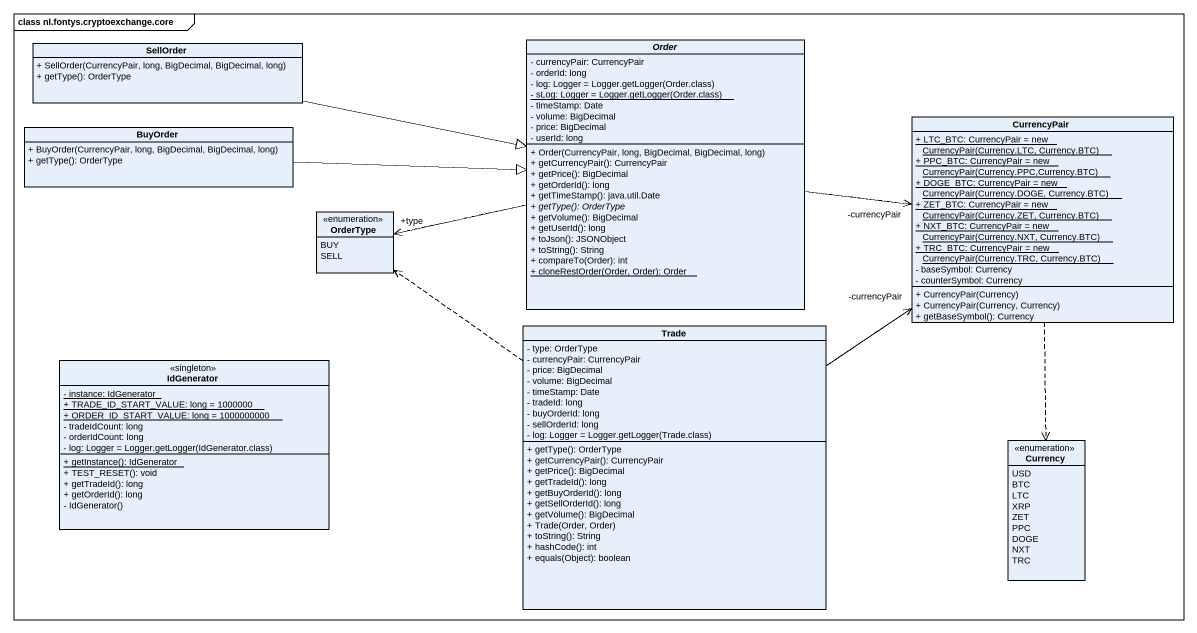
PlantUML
@startuml
mainframe class nl.fontys.cryptoexchange.core
hide circle
hide empty members
skinparam classAttributeIconSize 0
class SellOrder {
  + SellOrder(CurrencyPair, long, BigDecimal, BigDecimal, long)
  + getType(): OrderType
}
abstract class Order {
  - currencyPair: CurrencyPair
  - orderId: long
  {field} - log: Logger = Logger.getLogger(Order.class)
  {static} {field} - sLog: Logger = Logger.getLogger(Order.class)
  - timeStamp: Date
  - volume: BigDecimal
  - price: BigDecimal
  - userId: long
  + Order(CurrencyPair, long, BigDecimal, BigDecimal, long)
  + getCurrencyPair(): CurrencyPair
  + getPrice(): BigDecimal
  + getOrderId(): long
  + getTimeStamp(): java.util.Date
  {abstract} + getType(): OrderType
  + getVolume(): BigDecimal
  + getUserId(): long
  + toJson(): JSONObject
  + toString(): String
  + compareTo(Order): int
  {static} + cloneRestOrder(Order, Order): Order
}
class CurrencyPair {
  {static} {field} + LTC_BTC: CurrencyPair = new CurrencyPair(Currency.LTC, Currency.BTC)
  {static} {field} + PPC_BTC: CurrencyPair = new CurrencyPair(Currency.PPC,Currency.BTC)
  {static} {field} + DOGE_BTC: CurrencyPair = new CurrencyPair(Currency.DOGE, Currency.BTC)
  {static} {field} + ZET_BTC: CurrencyPair = new CurrencyPair(Currency.ZET, Currency.BTC)
  {static} {field} + NXT_BTC: CurrencyPair = new CurrencyPair(Currency.NXT, Currency.BTC)
  {static} {field} + TRC_BTC: CurrencyPair = new CurrencyPair(Currency.TRC, Currency.BTC)
  - baseSymbol: Currency
  - counterSymbol: Currency
  + CurrencyPair(Currency)
  + CurrencyPair(Currency, Currency)
  + getBaseSymbol(): Currency
}
class BuyOrder {
  + BuyOrder(CurrencyPair, long, BigDecimal, BigDecimal, long)
  + getType(): OrderType
}
enum OrderType <<enumeration>> {
  BUY
  SELL
}
class Trade {
  - type: OrderType
  - currencyPair: CurrencyPair
  - price: BigDecimal
  - volume: BigDecimal
  - timeStamp: Date
  - tradeId: long
  - buyOrderId: long
  - sellOrderId: long
  {field} - log: Logger = Logger.getLogger(Trade.class)
  + getType(): OrderType
  + getCurrencyPair(): CurrencyPair
  + getPrice(): BigDecimal
  + getTradeId(): long
  + getBuyOrderId(): long
  + getSellOrderId(): long
  + getVolume(): BigDecimal
  + Trade(Order, Order)
  + toString(): String
  + hashCode(): int
  + equals(Object): boolean
}
class IdGenerator <<singleton>> {
  {static} - instance: IdGenerator
  {static} + TRADE_ID_START_VALUE: long = 1000000
  {static} + ORDER_ID_START_VALUE: long = 1000000000
  - tradeIdCount: long
  - orderIdCount: long
  {field} - log: Logger = Logger.getLogger(IdGenerator.class)
  {static} + getInstance(): IdGenerator
  + TEST_RESET(): void
  + getTradeId(): long
  + getOrderId(): long
  - IdGenerator()
}
enum Currency <<enumeration>> {
  USD
  BTC
  LTC
  XRP
  ZET
  PPC
  DOGE
  NXT
  TRC
}
SellOrder -right-|> Order
Order .right.> CurrencyPair
Order -right-> "-currencyPair" CurrencyPair
Order .left.> OrderType
Order -left-> "+type" OrderType
CurrencyPair ..> Currency
BuyOrder -right-|> Order
Trade .up.> CurrencyPair
Trade -up-> "-currencyPair" CurrencyPair
Trade .up.> OrderType
@enduml
